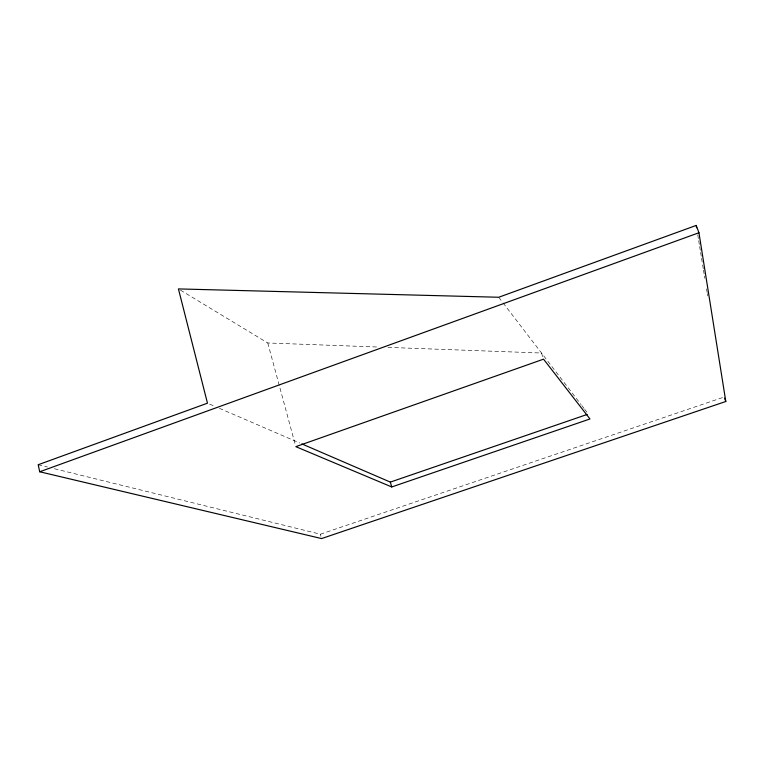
<?xml version="1.0" encoding="UTF-8"?>
<svg xmlns="http://www.w3.org/2000/svg" width="764" height="764" viewBox="0 0 764 764"><rect width="100%" height="100%" fill="white"/><g stroke="black" fill="none" stroke-linecap="round" stroke-linejoin="round"><path stroke-width="0.57" stroke-dasharray="3.82 2.86" d="M54.387 468.724L320.393 534.208L724.167 397.022M180.466 290.139L267.772 342.979L378.457 347.047M387.978 347.391L541.514 353.025L543.538 359.166M38.2 464.741L47.454 467.024M209.642 404.118L215.056 406.458M219.392 408.329L299.641 442.958M498.739 297.253L502.359 301.981M503.084 302.926L581.127 404.662M581.843 405.608L584.011 408.425M584.727 409.361L586.886 412.178M320.393 534.208L320.985 536.395M267.772 342.979L295.267 444.629M697.752 234.834L698.516 239.533M698.707 240.708L699.471 245.406M699.662 246.581L700.426 251.289M700.617 252.464L701.39 257.162M701.581 258.337L703.3 268.918M703.491 270.093L704.255 274.792M704.446 275.966L704.828 278.316M706.557 288.897L707.13 292.421M707.321 293.596L707.703 295.945"/><path stroke-width="1.15" d="M696.214 225.428L498.739 297.253L178.432 288.916L207.474 403.182L38.2 464.741L39.709 471.77L321.577 538.572L725.8 401.492L698.945 232.743L696.214 225.428L696.596 227.777M39.709 471.77L698.945 232.743M301.828 443.903L390.337 482.103L587.201 414.441M391.731 486.954L589.97 418.968L543.538 359.166L295.811 446.653L391.731 486.954L390.337 482.103M724.578 398.139L725.8 401.492"/></g></svg>
